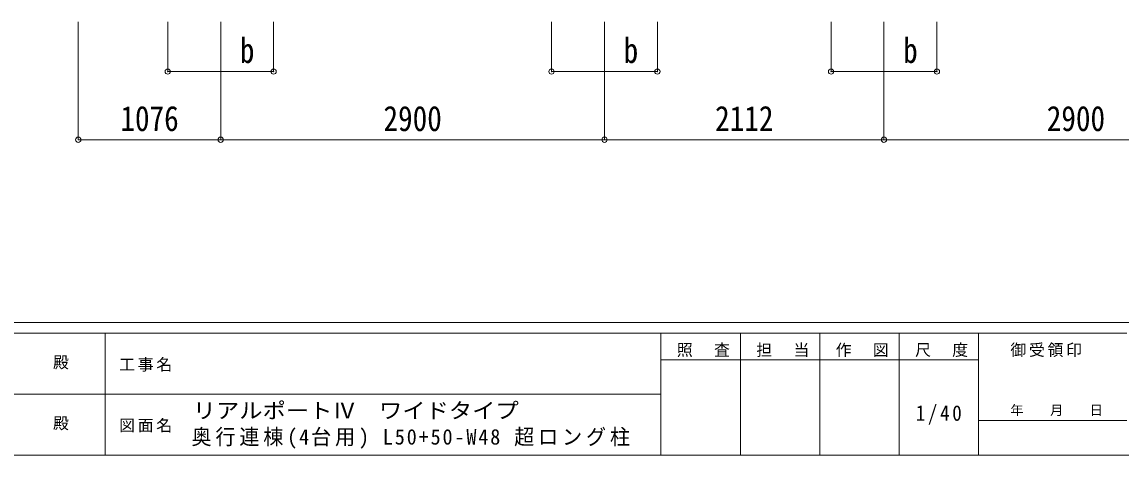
# Model space of a CAD drawing. Units: millimetres at full size, sheet at 1:40. Extents: x -11181 to 11305, y -7804 to 7716.
# Drawn here: x -1165 to 7140, y -7804 to -4532 of the extents above; entities that cross this region are included whole.
import ezdxf
from ezdxf.enums import TextEntityAlignment as Align

# ---------------------------------------------------------------- set-up
doc = ezdxf.new("R2010")
doc.units = ezdxf.units.MM
doc.header["$LTSCALE"] = 40
doc.header["$PDMODE"] = 32
doc.header["$PDSIZE"] = 40
doc.layers.add('0-A_寸法', color=6, linetype='Continuous', lineweight=9)
doc.layers.add('F-0_240', color=7, linetype='Continuous', lineweight=9)
doc.styles.add('ＭＳ ゴシック', font='')
doc.styles.get('ＭＳ ゴシック').set_extended_font_data('MS Gothic')

msp = doc.modelspace()

# ---------------------------------------------------------------- linework, layer by layer
at = {"layer": '0-A_寸法'}
for p, q in [((-739.29, -5421.29), (-739.29, -4531.89)), ((-63.29, -4906.3), (-63.29, -4531.89)), ((336.71, -5421.29), (336.71, -4531.89)), ((736.71, -4906.3), (736.71, -4531.89)), ((2836.71, -4906.3), (2836.71, -4531.89)), ((3236.71, -5421.29), (3236.71, -4531.89)), ((3636.71, -4906.3), (3636.71, -4531.89)), ((4948.71, -4906.3), (4948.71, -4531.89)), ((5348.71, -5421.29), (5348.71, -4531.89)), ((5748.71, -4906.3), (5748.71, -4531.89)), ((-63.29, -4906.3), (736.71, -4906.3)), ((2836.71, -4906.3), (3636.71, -4906.3)), ((4948.71, -4906.3), (5748.71, -4906.3)), ((-739.29, -5421.29), (336.71, -5421.29)), ((336.71, -5421.29), (3236.71, -5421.29)), ((3236.71, -5421.29), (5348.71, -5421.29)), ((8248.71, -5421.29), (5348.71, -5421.29))]:
    msp.add_line(p, q, dxfattribs=at)
for p in [(-63.29, -4906.3), (736.71, -4906.3), (2836.71, -4906.3), (3636.71, -4906.3), (4948.71, -4906.3), (5748.71, -4906.3), (-739.29, -5421.29), (336.71, -5421.29), (3236.71, -5421.29), (5348.71, -5421.29)]:
    msp.add_point(p, dxfattribs=at)
at = {"layer": 'F-0_240', "color": 5}
for p, q in [((-11180.61, -6803.54), (10739.39, -6803.54)), ((-11180.61, -6883.54), (7183.72, -6883.54)), ((-536.28, -6883.54), (-536.28, -7803.54)), ((3663.72, -6883.54), (3663.72, -7803.54)), ((4263.72, -6883.54), (4263.72, -7803.54)), ((4863.72, -6883.54), (4863.72, -7803.54)), ((5463.72, -6883.54), (5463.72, -7803.54)), ((6063.72, -6883.54), (6063.72, -7803.54)), ((3663.72, -7083.54), (6063.72, -7083.54)), ((-4536.28, -7343.54), (3663.72, -7343.54)), ((6063.72, -7543.54), (7183.72, -7543.54)), ((-11180.61, -7803.54), (10739.39, -7803.54))]:
    msp.add_line(p, q, dxfattribs=at)

# ---------------------------------------------------------------- texts
at = {"layer": '0-A_寸法', "color": 7, "style": 'ＭＳ ゴシック', "width": 0.85}
for s, p in [('b', (481.71, -4898.3)), ('b', (3381.71, -4898.3)), ('b', (5493.71, -4898.3)), ('1076', (-421.29, -5413.29)), ('2900', (1566.71, -5413.29)), ('2112', (4072.71, -5413.29)), ('2900', (6578.71, -5413.29))]:
    msp.add_text(s, height=190.6, dxfattribs=at).set_placement(p, align=Align.BOTTOM_LEFT)
at = {"layer": 'F-0_240', "style": 'ＭＳ ゴシック'}
for s, height, p in [('殿', 87.98, (-930.57, -7173.54)), ('年\u3000\u3000月\u3000\u3000日', 73.31, (6303.72, -7523.54)), ('殿', 87.98, (-930.57, -7633.54))]:
    msp.add_text(s, height=height, dxfattribs=at).set_placement(p, align=Align.BOTTOM_LEFT)
at = {"layer": 'F-0_240', "style": 'ＭＳ ゴシック', "width": 1.1}
msp.add_text('リアルポートⅣ\u3000ワイドタイプ', height=117.3, dxfattribs=at).set_placement((124.97, -7561.39), align=Align.BOTTOM_LEFT)
at = {"layer": 'F-0_240', "attachment_point": 7, "style": 'ＭＳ ゴシック'}
for s, insert, char_height in [('\\T1.17;照\u3000査', (3783.72, -7063.54), 87.98), ('\\T1.17;担\u3000当', (4383.72, -7063.54), 87.98), ('\\T1.17;作\u3000図', (4983.72, -7063.54), 87.98), ('\\T1.17;尺\u3000度', (5583.72, -7063.54), 87.98), ('\\T1.17;御受領印', (6303.72, -7063.54), 87.98), ('\\T1.17;工事名', (-430.81, -7173.54), 87.98), ('\\T1.28;\\W0.9;1/40', (5588.72, -7573.54), 117.3), ('\\T1.17;図面名', (-430.81, -7633.54), 87.98), ('\\T1.19;\\W0.95;奥行連棟(4台用)\\~L50+50-W48\\~超ロング柱', (115.84, -7756.06), 117.3)]:
    msp.add_mtext(s, dxfattribs=dict(at, insert=insert, char_height=char_height))

doc.saveas('drawing.dxf')
